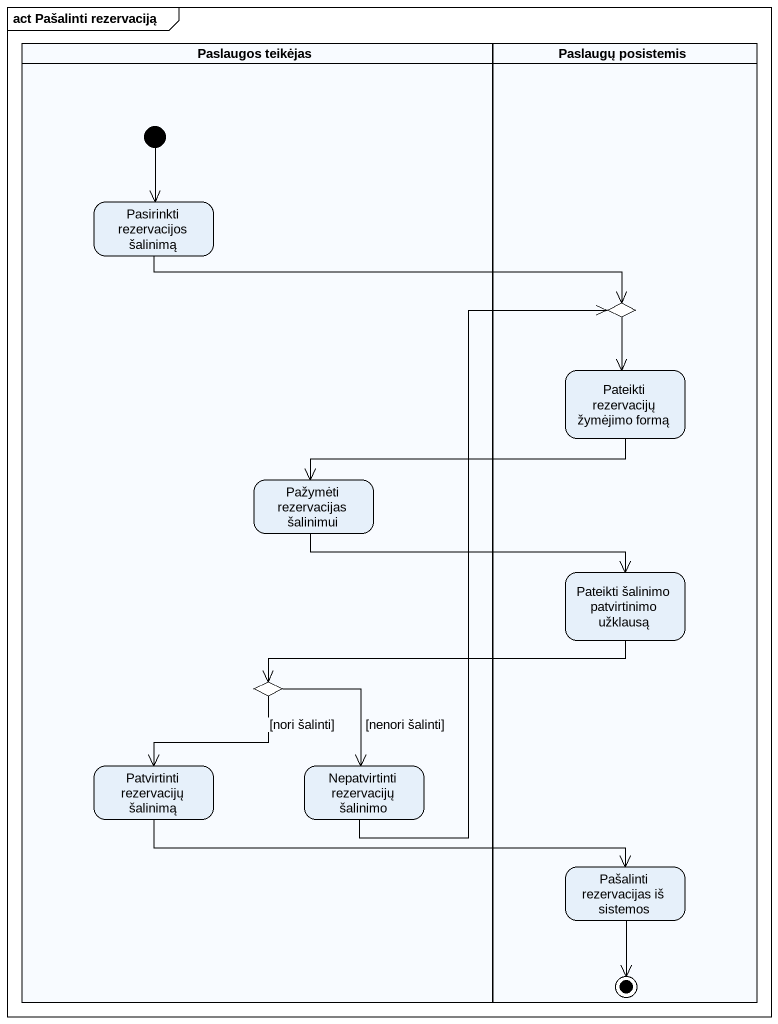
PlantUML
@startuml
mainframe act Pašalinti rezervaciją
hide empty description
state "Paslaugos teikėjas" as Paslaugos_teikėjas <<partition>> {
  state "Pasirinkti rezervacijos šalinimą" as Pasirinkti_rezervacijos
  state "Pažymėti rezervacijas šalinimui" as Pažymėti_rezervacijas
  state choice2 <<choice>>
  state "Patvirtinti rezervacijų šalinimą" as Patvirtinti_rezervacijų
  state "Nepatvirtinti rezervacijų šalinimo" as Nepatvirtinti_rezervacijų
  [*] --> Pasirinkti_rezervacijos
}
state "Paslaugų posistemis" as Paslaugų_posistemis <<partition>> {
  state choice1 <<choice>>
  state "Pateikti rezervacijų žymėjimo formą" as Pateikti_rezervacijų
  state "Pateikti šalinimo patvirtinimo užklausą" as Pateikti_šalinimo
  state "Pašalinti rezervacijas iš sistemos" as Pašalinti_rezervacijas_iš
  Pašalinti_rezervacijas_iš --> [*]
}
Pasirinkti_rezervacijos -right-> choice1
choice1 --> Pateikti_rezervacijų
Pateikti_rezervacijų -left-> Pažymėti_rezervacijas
Pažymėti_rezervacijas -right-> Pateikti_šalinimo
Pateikti_šalinimo -left-> choice2
choice2 --> Patvirtinti_rezervacijų : [nori šalinti]
choice2 --> Nepatvirtinti_rezervacijų : [nenori šalinti]
Patvirtinti_rezervacijų -right-> Pašalinti_rezervacijas_iš
Nepatvirtinti_rezervacijų -up-> choice1
@enduml
